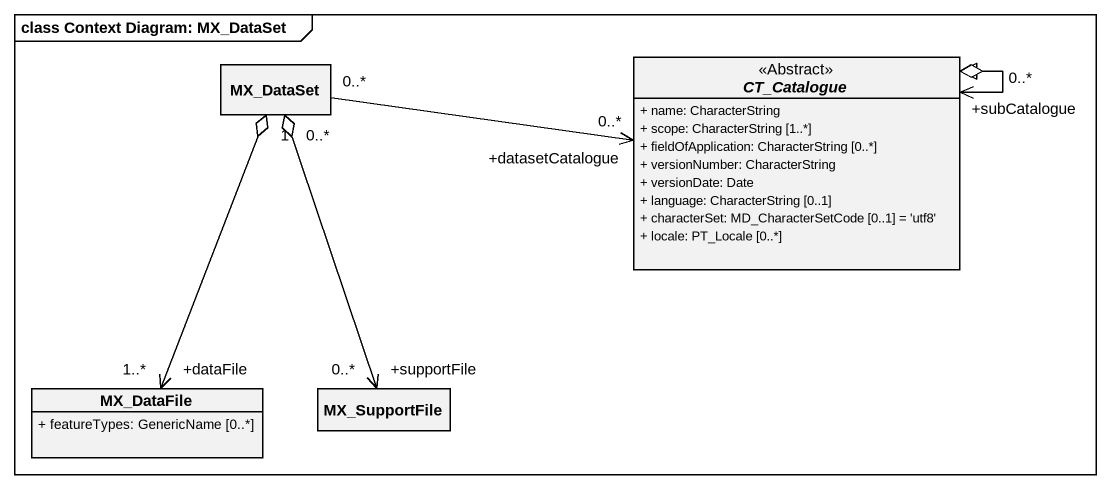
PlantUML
@startuml
mainframe class Context Diagram: MX_DataSet
hide circle
hide empty members
skinparam classAttributeIconSize 0
class MX_DataSet
abstract class CT_Catalogue <<Abstract>> {
  + name: CharacterString
  + scope: CharacterString [1..*]
  + fieldOfApplication: CharacterString [0..*]
  + versionNumber: CharacterString
  + versionDate: Date
  + language: CharacterString [0..1]
  + characterSet: MD_CharacterSetCode [0..1] = 'utf8'
  + locale: PT_Locale [0..*]
}
class MX_DataFile {
  + featureTypes: GenericName [0..*]
}
class MX_SupportFile
MX_DataSet "0..*" -right-> "+datasetCatalogue\n0..*" CT_Catalogue
MX_DataSet "1" o--> "+dataFile\n1..*" MX_DataFile
MX_DataSet "0..*" o--> "+supportFile\n0..*" MX_SupportFile
CT_Catalogue --|> CT_Catalogue
CT_Catalogue "+subCatalogue\n0..*" <--o CT_Catalogue
@enduml
